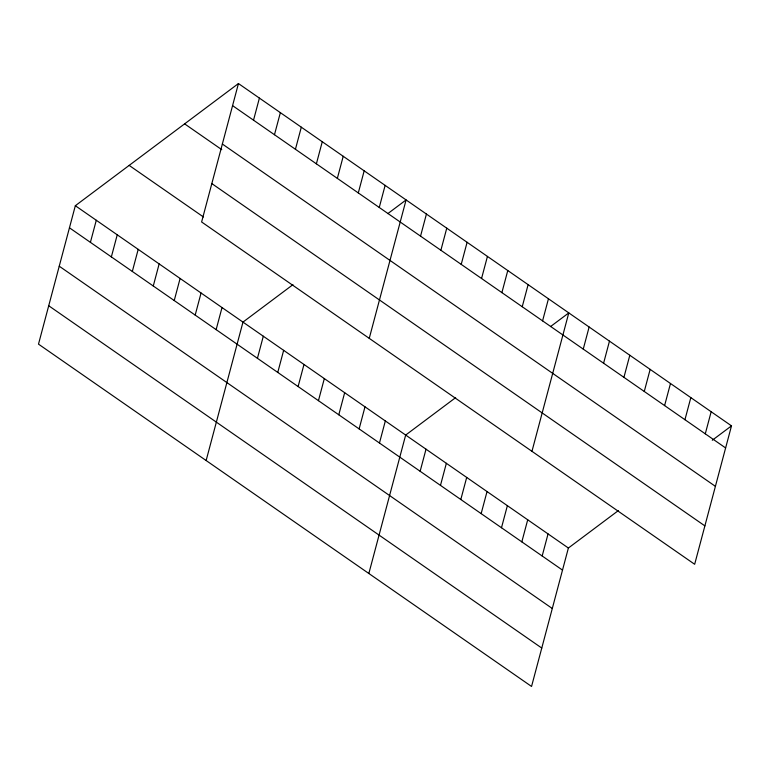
<?xml version="1.0" encoding="UTF-8"?>
<svg xmlns="http://www.w3.org/2000/svg" width="770" height="770" viewBox="0 0 770 770"><rect width="100%" height="100%" fill="white"/><g stroke="black" fill="none" stroke-linecap="round" stroke-linejoin="round"><path stroke-width="1.16" d="M238.45 83.545L201.615 221.972L694.665 564.285L731.5 425.858L238.45 83.545L75.335 205.715L38.5 344.142L531.55 686.455L568.385 548.028L618.368 510.587M90.408 242.348L96.289 220.268M111.361 256.901L117.242 234.812M132.325 271.444L138.196 249.355M153.278 285.997L159.149 263.908M174.232 300.541L180.103 278.451M195.185 315.094L201.066 293.004M253.522 120.187L259.403 98.098M216.139 329.637L222.02 307.548M274.476 134.731L280.357 112.641M206.139 460.527L242.974 322.101L292.956 284.669M295.43 149.284L301.311 127.194M257.43 358.31L263.311 336.221M316.383 163.827L322.264 141.738M277.768 372.43L283.649 350.34M337.347 178.38L343.218 156.291M298.106 386.55L303.986 364.46M358.3 192.923L364.172 170.834M318.453 400.669L324.324 378.58M379.254 207.477L385.125 185.387M338.79 414.789L344.662 392.7M369.253 338.357L406.088 199.93L387.82 213.617M359.128 428.909L364.999 406.82M420.545 236.14L426.426 214.05M379.466 443.029L385.337 420.94M440.883 250.26L446.764 228.17M368.849 573.486L405.675 435.06L455.657 397.628M461.22 264.38L467.101 242.3M420.141 471.269L426.022 449.18M481.558 278.499L487.439 256.42M440.478 485.389L446.359 463.299M501.896 292.619L507.776 270.539M460.816 499.509L466.697 477.419M522.233 306.739L528.114 284.659M481.154 513.629L487.035 491.539M542.581 320.869L548.452 298.779M501.491 527.748L507.372 505.659M531.964 451.326L568.789 312.899L550.531 326.576M521.829 541.868L527.71 519.788M583.256 349.108L589.127 327.019M542.176 555.988L548.048 533.908M603.593 363.228L609.465 341.139M623.931 377.348L629.812 355.259M644.269 391.468L650.149 369.379M664.606 405.588L670.487 383.498M684.944 419.708L690.825 397.618M705.282 433.828L711.162 411.738M712.279 440.257L731.5 425.858M232.569 105.634L725.619 447.947M222.357 144.028L715.407 486.342M184.617 123.864L221.77 149.649M211.827 183.587L704.887 525.891M129.158 165.396L203.453 216.976M75.335 205.715L568.385 548.028M69.454 227.805L562.514 570.108M59.242 266.199L552.292 608.502M48.712 305.748L541.772 648.061"/></g></svg>
